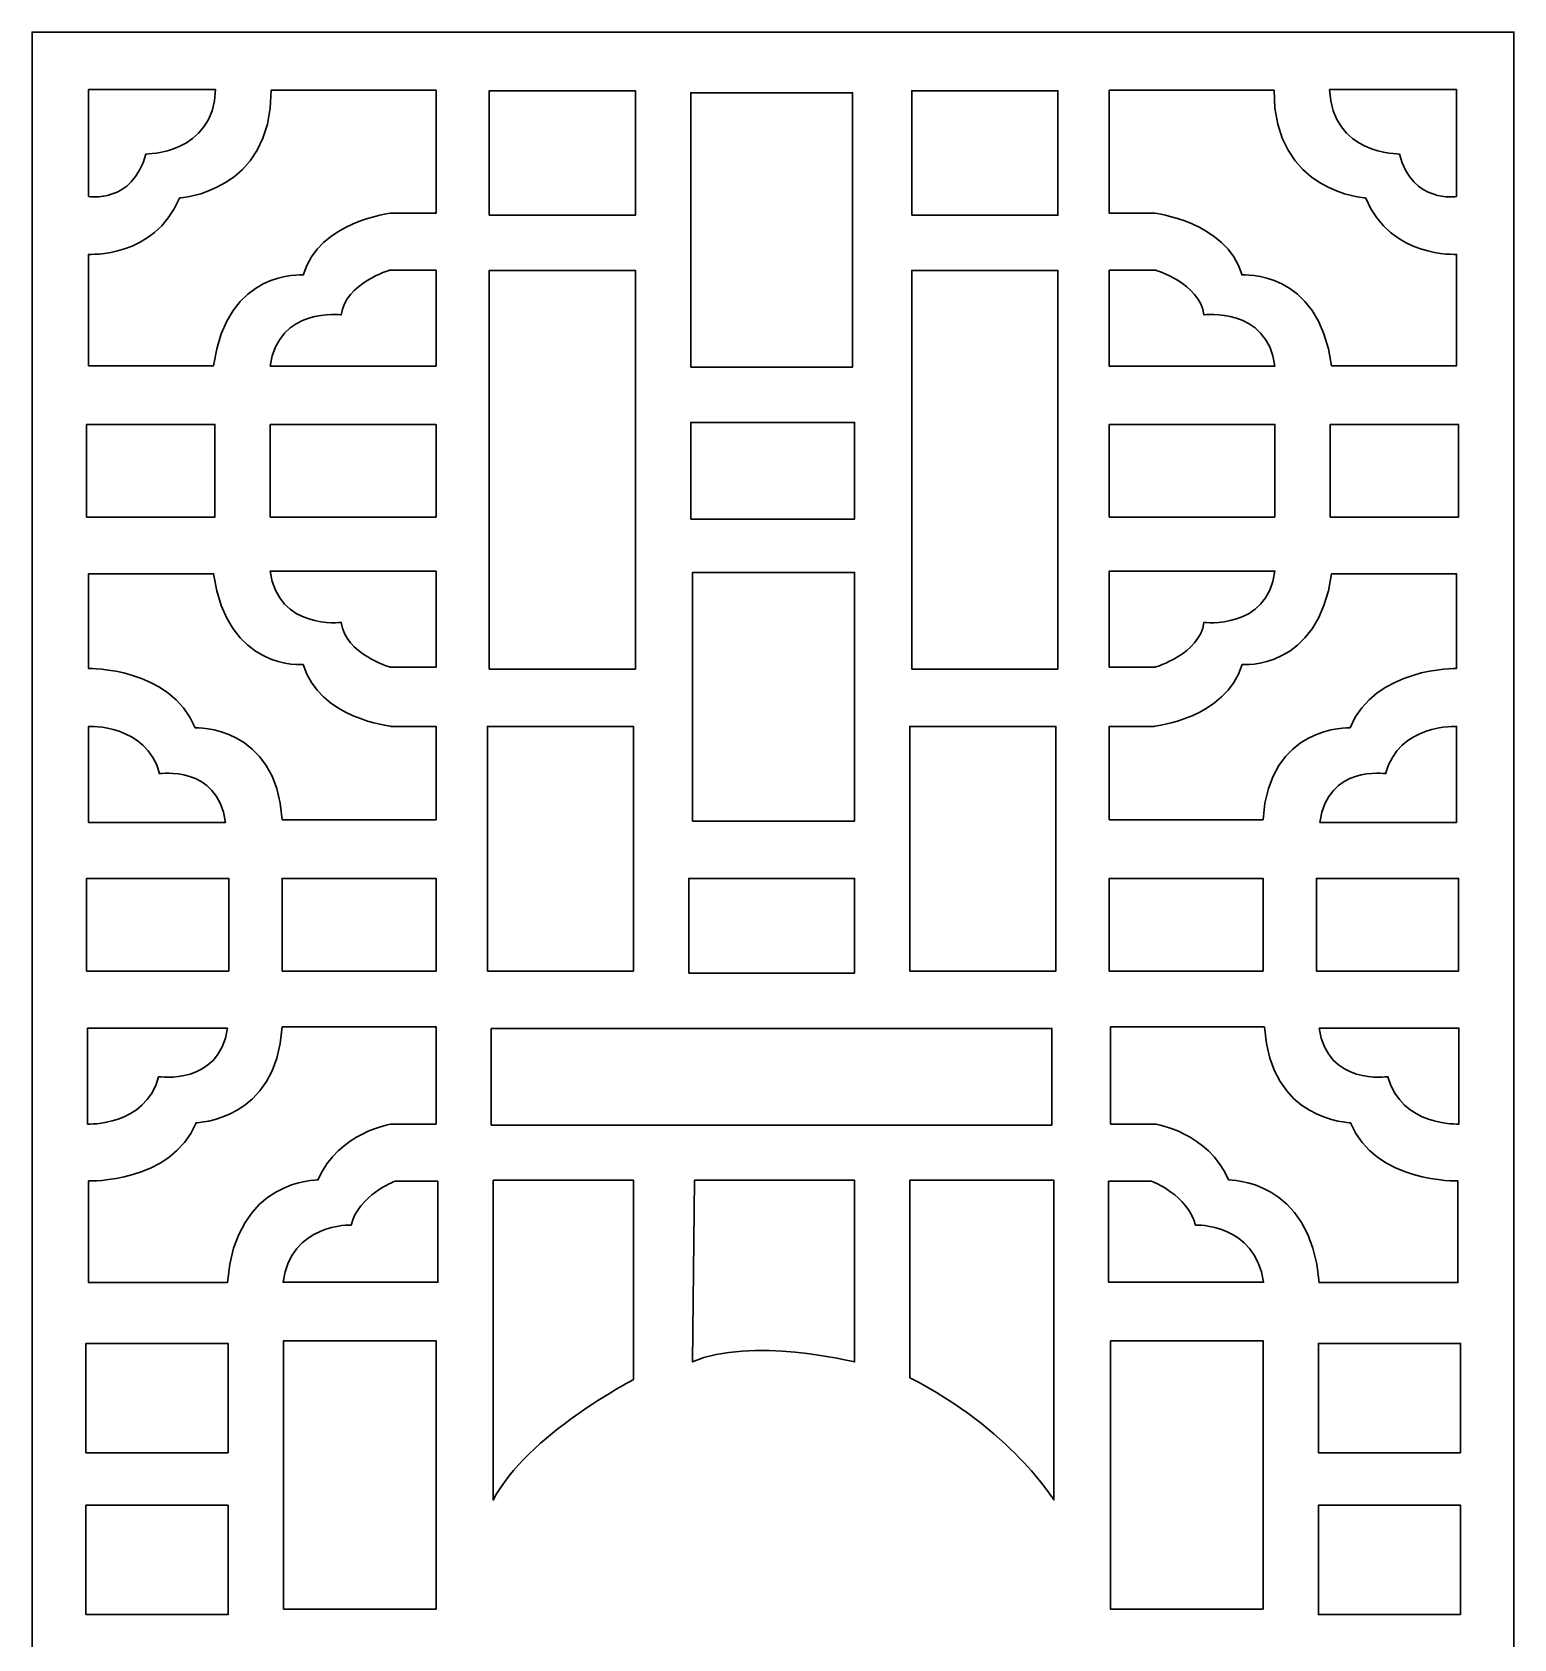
# Model space of a CAD drawing. Header units: centimetres. Extents: x 9.8 to 17.8, y -8.8 to 9.
# Drawn here: x 9.82 to 17.78, y 0.36 to 9 of the extents above; entities that cross this region are included whole.
import ezdxf

# ---------------------------------------------------------------- set-up
doc = ezdxf.new("R2010")
doc.units = ezdxf.units.CM
doc.header["$MEASUREMENT"] = 0
doc.layers.add('layer 1', color=7, linetype='Continuous')

msp = doc.modelspace()

# ---------------------------------------------------------------- linework, layer by layer
at = {"layer": 'layer 1', "color": 250, "lineweight": 30}
for points, knots in [([(9.81538, -8.84404), (9.81538, -8.84404), (9.81538, 9.00077), (9.81538, 9.00077), (9.81538, 9.00077), (9.81538, 9.00077), (17.78249, 9.00077), (17.78249, 9.00077), (17.78249, 9.00077), (17.78249, 9.00077), (17.78249, -8.84404), (17.78249, -8.84404), (17.78249, -8.84404), (17.78249, -8.84404), (9.81538, -8.84404), (9.81538, -8.84404)], [0, 0, 0, 0, 0.2, 0.2, 0.2, 0.2, 0.4, 0.4, 0.4, 0.4, 0.6, 0.6, 0.6, 0.6, 1, 1, 1, 1]), ([(10.80167, 8.69197), (10.80167, 8.69197), (10.1188, 8.69197), (10.1188, 8.69197), (10.1188, 8.69197), (10.1188, 8.69197), (10.1188, 8.11702), (10.1188, 8.11702), (10.1188, 8.11702), (10.1188, 8.11702), (10.35586, 8.07633), (10.42662, 8.34523), (10.42662, 8.34523), (10.42662, 8.34523), (10.79106, 8.34346), (10.80167, 8.69197)], [0, 0, 0, 0, 0.2, 0.2, 0.2, 0.2, 0.4, 0.4, 0.4, 0.4, 0.6, 0.6, 0.6, 0.6, 1, 1, 1, 1]), ([(11.10064, 8.68865), (11.10064, 8.68865), (11.98696, 8.68865), (11.98696, 8.68865), (11.98696, 8.68865), (11.98696, 8.68865), (11.98696, 8.02701), (11.98696, 8.02701), (11.98696, 8.02701), (11.98696, 8.02701), (11.74636, 8.02701), (11.74636, 8.02701), (11.74636, 8.02701), (11.74636, 8.02701), (11.35716, 7.98456), (11.27225, 7.69443), (11.27225, 7.69443), (11.27225, 7.69443), (10.86182, 7.7298), (10.79106, 7.20616), (10.79106, 7.20616), (10.79106, 7.20616), (10.1188, 7.20616), (10.1188, 7.20616), (10.1188, 7.20616), (10.1188, 7.20616), (10.1188, 7.80587), (10.1188, 7.80587), (10.1188, 7.80587), (10.1188, 7.80587), (10.47262, 7.78288), (10.60707, 8.1084), (10.60707, 8.1084), (10.60707, 8.1084), (11.10419, 8.1367), (11.10064, 8.68865)], [0, 0, 0, 0, 0.1, 0.1, 0.1, 0.1, 0.2, 0.2, 0.2, 0.2, 0.3, 0.3, 0.3, 0.3, 0.4, 0.4, 0.4, 0.4, 0.5, 0.5, 0.5, 0.5, 0.6, 0.6, 0.6, 0.6, 0.7, 0.7, 0.7, 0.7, 0.8, 0.8, 0.8, 0.8, 1, 1, 1, 1]), ([(12.27355, 8.0164), (12.27355, 8.0164), (12.27355, 8.68511), (12.27355, 8.68511), (12.27355, 8.68511), (12.27355, 8.68511), (13.05903, 8.68511), (13.05903, 8.68511), (13.05903, 8.68511), (13.05903, 8.68511), (13.05903, 8.0164), (13.05903, 8.0164), (13.05903, 8.0164), (13.05903, 8.0164), (12.27355, 8.0164), (12.27355, 8.0164)], [0, 0, 0, 0, 0.2, 0.2, 0.2, 0.2, 0.4, 0.4, 0.4, 0.4, 0.6, 0.6, 0.6, 0.6, 1, 1, 1, 1]), ([(13.35624, 7.19908), (13.35624, 7.19908), (13.35624, 8.6745), (13.35624, 8.6745), (13.35624, 8.6745), (13.35624, 8.6745), (14.22662, 8.6745), (14.22662, 8.6745), (14.22662, 8.6745), (14.22662, 8.6745), (14.22662, 7.19908), (14.22662, 7.19908), (14.22662, 7.19908), (14.22662, 7.19908), (13.35624, 7.19908), (13.35624, 7.19908)], [0, 0, 0, 0, 0.2, 0.2, 0.2, 0.2, 0.4, 0.4, 0.4, 0.4, 0.6, 0.6, 0.6, 0.6, 1, 1, 1, 1]), ([(14.54505, 8.0164), (14.54505, 8.0164), (14.54505, 8.68511), (14.54505, 8.68511), (14.54505, 8.68511), (14.54505, 8.68511), (15.33053, 8.68511), (15.33053, 8.68511), (15.33053, 8.68511), (15.33053, 8.68511), (15.33053, 8.0164), (15.33053, 8.0164), (15.33053, 8.0164), (15.33053, 8.0164), (14.54505, 8.0164), (14.54505, 8.0164)], [0, 0, 0, 0, 0.2, 0.2, 0.2, 0.2, 0.4, 0.4, 0.4, 0.4, 0.6, 0.6, 0.6, 0.6, 1, 1, 1, 1]), ([(16.49282, 8.68865), (16.49282, 8.68865), (15.60651, 8.68865), (15.60651, 8.68865), (15.60651, 8.68865), (15.60651, 8.68865), (15.60651, 8.02701), (15.60651, 8.02701), (15.60651, 8.02701), (15.60651, 8.02701), (15.84711, 8.02701), (15.84711, 8.02701), (15.84711, 8.02701), (15.84711, 8.02701), (16.23631, 7.98456), (16.32122, 7.69443), (16.32122, 7.69443), (16.32122, 7.69443), (16.73165, 7.7298), (16.80242, 7.20616), (16.80242, 7.20616), (16.80242, 7.20616), (17.47467, 7.20616), (17.47467, 7.20616), (17.47467, 7.20616), (17.47467, 7.20616), (17.47467, 7.80587), (17.47467, 7.80587), (17.47467, 7.80587), (17.47467, 7.80587), (17.12085, 7.78288), (16.9864, 8.1084), (16.9864, 8.1084), (16.9864, 8.1084), (16.48929, 8.1367), (16.49282, 8.68865)], [0, 0, 0, 0, 0.1, 0.1, 0.1, 0.1, 0.2, 0.2, 0.2, 0.2, 0.3, 0.3, 0.3, 0.3, 0.4, 0.4, 0.4, 0.4, 0.5, 0.5, 0.5, 0.5, 0.6, 0.6, 0.6, 0.6, 0.7, 0.7, 0.7, 0.7, 0.8, 0.8, 0.8, 0.8, 1, 1, 1, 1]), ([(16.7918, 8.69197), (16.7918, 8.69197), (17.47467, 8.69197), (17.47467, 8.69197), (17.47467, 8.69197), (17.47467, 8.69197), (17.47467, 8.11702), (17.47467, 8.11702), (17.47467, 8.11702), (17.47467, 8.11702), (17.23761, 8.07633), (17.16685, 8.34523), (17.16685, 8.34523), (17.16685, 8.34523), (16.80242, 8.34346), (16.7918, 8.69197)], [0, 0, 0, 0, 0.2, 0.2, 0.2, 0.2, 0.4, 0.4, 0.4, 0.4, 0.6, 0.6, 0.6, 0.6, 1, 1, 1, 1]), ([(11.98696, 7.72118), (11.98696, 7.72118), (11.73929, 7.72118), (11.73929, 7.72118), (11.73929, 7.72118), (11.73929, 7.72118), (11.49869, 7.65042), (11.47746, 7.48059), (11.47746, 7.48059), (11.47746, 7.48059), (11.1378, 7.52304), (11.09534, 7.2046), (11.09534, 7.2046), (11.09534, 7.2046), (11.98696, 7.2046), (11.98696, 7.2046), (11.98696, 7.2046), (11.98696, 7.2046), (11.98696, 7.72118), (11.98696, 7.72118)], [0, 0, 0, 0, 0.1666667, 0.1666667, 0.1666667, 0.1666667, 0.3333333, 0.3333333, 0.3333333, 0.3333333, 0.5, 0.5, 0.5, 0.5, 0.6666667, 0.6666667, 0.6666667, 0.6666667, 1, 1, 1, 1]), ([(12.27355, 5.57505), (12.27355, 5.57505), (12.27355, 7.71919), (12.27355, 7.71919), (12.27355, 7.71919), (12.27355, 7.71919), (13.05903, 7.71919), (13.05903, 7.71919), (13.05903, 7.71919), (13.05903, 7.71919), (13.05903, 5.57505), (13.05903, 5.57505), (13.05903, 5.57505), (13.05903, 5.57505), (12.27355, 5.57505), (12.27355, 5.57505)], [0, 0, 0, 0, 0.2, 0.2, 0.2, 0.2, 0.4, 0.4, 0.4, 0.4, 0.6, 0.6, 0.6, 0.6, 1, 1, 1, 1]), ([(14.54505, 5.57505), (14.54505, 5.57505), (14.54505, 7.71919), (14.54505, 7.71919), (14.54505, 7.71919), (14.54505, 7.71919), (15.33053, 7.71919), (15.33053, 7.71919), (15.33053, 7.71919), (15.33053, 7.71919), (15.33053, 5.57505), (15.33053, 5.57505), (15.33053, 5.57505), (15.33053, 5.57505), (14.54505, 5.57505), (14.54505, 5.57505)], [0, 0, 0, 0, 0.2, 0.2, 0.2, 0.2, 0.4, 0.4, 0.4, 0.4, 0.6, 0.6, 0.6, 0.6, 1, 1, 1, 1]), ([(15.60651, 7.72118), (15.60651, 7.72118), (15.85419, 7.72118), (15.85419, 7.72118), (15.85419, 7.72118), (15.85419, 7.72118), (16.09478, 7.65042), (16.11601, 7.48059), (16.11601, 7.48059), (16.11601, 7.48059), (16.45567, 7.52304), (16.49813, 7.2046), (16.49813, 7.2046), (16.49813, 7.2046), (15.60651, 7.2046), (15.60651, 7.2046), (15.60651, 7.2046), (15.60651, 7.2046), (15.60651, 7.72118), (15.60651, 7.72118)], [0, 0, 0, 0, 0.1666667, 0.1666667, 0.1666667, 0.1666667, 0.3333333, 0.3333333, 0.3333333, 0.3333333, 0.5, 0.5, 0.5, 0.5, 0.6666667, 0.6666667, 0.6666667, 0.6666667, 1, 1, 1, 1]), ([(10.10819, 6.39237), (10.10819, 6.39237), (10.10819, 6.89126), (10.10819, 6.89126), (10.10819, 6.89126), (10.10819, 6.89126), (10.79813, 6.89126), (10.79813, 6.89126), (10.79813, 6.89126), (10.79813, 6.89126), (10.79813, 6.39237), (10.79813, 6.39237), (10.79813, 6.39237), (10.79813, 6.39237), (10.10819, 6.39237), (10.10819, 6.39237)], [0, 0, 0, 0, 0.2, 0.2, 0.2, 0.2, 0.4, 0.4, 0.4, 0.4, 0.6, 0.6, 0.6, 0.6, 1, 1, 1, 1]), ([(11.09534, 6.39237), (11.09534, 6.39237), (11.09534, 6.89126), (11.09534, 6.89126), (11.09534, 6.89126), (11.09534, 6.89126), (11.98696, 6.89126), (11.98696, 6.89126), (11.98696, 6.89126), (11.98696, 6.89126), (11.98696, 6.39237), (11.98696, 6.39237), (11.98696, 6.39237), (11.98696, 6.39237), (11.09534, 6.39237), (11.09534, 6.39237)], [0, 0, 0, 0, 0.2, 0.2, 0.2, 0.2, 0.4, 0.4, 0.4, 0.4, 0.6, 0.6, 0.6, 0.6, 1, 1, 1, 1]), ([(13.35624, 6.38176), (13.35624, 6.38176), (13.35624, 6.90187), (13.35624, 6.90187), (13.35624, 6.90187), (13.35624, 6.90187), (14.23724, 6.90187), (14.23724, 6.90187), (14.23724, 6.90187), (14.23724, 6.90187), (14.23724, 6.38176), (14.23724, 6.38176), (14.23724, 6.38176), (14.23724, 6.38176), (13.35624, 6.38176), (13.35624, 6.38176)], [0, 0, 0, 0, 0.2, 0.2, 0.2, 0.2, 0.4, 0.4, 0.4, 0.4, 0.6, 0.6, 0.6, 0.6, 1, 1, 1, 1]), ([(16.49813, 6.39237), (16.49813, 6.39237), (16.49813, 6.89126), (16.49813, 6.89126), (16.49813, 6.89126), (16.49813, 6.89126), (15.60651, 6.89126), (15.60651, 6.89126), (15.60651, 6.89126), (15.60651, 6.89126), (15.60651, 6.39237), (15.60651, 6.39237), (15.60651, 6.39237), (15.60651, 6.39237), (16.49813, 6.39237), (16.49813, 6.39237)], [0, 0, 0, 0, 0.2, 0.2, 0.2, 0.2, 0.4, 0.4, 0.4, 0.4, 0.6, 0.6, 0.6, 0.6, 1, 1, 1, 1]), ([(17.48529, 6.39237), (17.48529, 6.39237), (17.48529, 6.89126), (17.48529, 6.89126), (17.48529, 6.89126), (17.48529, 6.89126), (16.79534, 6.89126), (16.79534, 6.89126), (16.79534, 6.89126), (16.79534, 6.89126), (16.79534, 6.39237), (16.79534, 6.39237), (16.79534, 6.39237), (16.79534, 6.39237), (17.48529, 6.39237), (17.48529, 6.39237)], [0, 0, 0, 0, 0.2, 0.2, 0.2, 0.2, 0.4, 0.4, 0.4, 0.4, 0.6, 0.6, 0.6, 0.6, 1, 1, 1, 1]), ([(11.15903, 4.76481), (11.15903, 4.76481), (11.98696, 4.76481), (11.98696, 4.76481), (11.98696, 4.76481), (11.98696, 4.76481), (11.98696, 5.26723), (11.98696, 5.26723), (11.98696, 5.26723), (11.98696, 5.26723), (11.74636, 5.26723), (11.74636, 5.26723), (11.74636, 5.26723), (11.74636, 5.26723), (11.35716, 5.30969), (11.27225, 5.59982), (11.27225, 5.59982), (11.27225, 5.59982), (10.86182, 5.56444), (10.79106, 6.08809), (10.79106, 6.08809), (10.79106, 6.08809), (10.1188, 6.08809), (10.1188, 6.08809), (10.1188, 6.08809), (10.1188, 6.08809), (10.1188, 5.57859), (10.1188, 5.57859), (10.1188, 5.57859), (10.1188, 5.57859), (10.55754, 5.58567), (10.69199, 5.26015), (10.69199, 5.26015), (10.69199, 5.26015), (11.13072, 5.27431), (11.15903, 4.76481)], [0, 0, 0, 0, 0.1, 0.1, 0.1, 0.1, 0.2, 0.2, 0.2, 0.2, 0.3, 0.3, 0.3, 0.3, 0.4, 0.4, 0.4, 0.4, 0.5, 0.5, 0.5, 0.5, 0.6, 0.6, 0.6, 0.6, 0.7, 0.7, 0.7, 0.7, 0.8, 0.8, 0.8, 0.8, 1, 1, 1, 1]), ([(11.98696, 5.58567), (11.98696, 5.58567), (11.73929, 5.58567), (11.73929, 5.58567), (11.73929, 5.58567), (11.73929, 5.58567), (11.49869, 5.65643), (11.47746, 5.82626), (11.47746, 5.82626), (11.47746, 5.82626), (11.1378, 5.78381), (11.09534, 6.10224), (11.09534, 6.10224), (11.09534, 6.10224), (11.98696, 6.10224), (11.98696, 6.10224), (11.98696, 6.10224), (11.98696, 6.10224), (11.98696, 5.58567), (11.98696, 5.58567)], [0, 0, 0, 0, 0.1666667, 0.1666667, 0.1666667, 0.1666667, 0.3333333, 0.3333333, 0.3333333, 0.3333333, 0.5, 0.5, 0.5, 0.5, 0.6666667, 0.6666667, 0.6666667, 0.6666667, 1, 1, 1, 1]), ([(13.36685, 4.75773), (13.36685, 4.75773), (13.36685, 6.09516), (13.36685, 6.09516), (13.36685, 6.09516), (13.36685, 6.09516), (14.23724, 6.09516), (14.23724, 6.09516), (14.23724, 6.09516), (14.23724, 6.09516), (14.23724, 4.75773), (14.23724, 4.75773), (14.23724, 4.75773), (14.23724, 4.75773), (13.36685, 4.75773), (13.36685, 4.75773)], [0, 0, 0, 0, 0.2, 0.2, 0.2, 0.2, 0.4, 0.4, 0.4, 0.4, 0.6, 0.6, 0.6, 0.6, 1, 1, 1, 1]), ([(15.60651, 5.58567), (15.60651, 5.58567), (15.85419, 5.58567), (15.85419, 5.58567), (15.85419, 5.58567), (15.85419, 5.58567), (16.09478, 5.65643), (16.11601, 5.82626), (16.11601, 5.82626), (16.11601, 5.82626), (16.45567, 5.78381), (16.49813, 6.10224), (16.49813, 6.10224), (16.49813, 6.10224), (15.60651, 6.10224), (15.60651, 6.10224), (15.60651, 6.10224), (15.60651, 6.10224), (15.60651, 5.58567), (15.60651, 5.58567)], [0, 0, 0, 0, 0.1666667, 0.1666667, 0.1666667, 0.1666667, 0.3333333, 0.3333333, 0.3333333, 0.3333333, 0.5, 0.5, 0.5, 0.5, 0.6666667, 0.6666667, 0.6666667, 0.6666667, 1, 1, 1, 1]), ([(16.43445, 4.76481), (16.43445, 4.76481), (15.60651, 4.76481), (15.60651, 4.76481), (15.60651, 4.76481), (15.60651, 4.76481), (15.60651, 5.26723), (15.60651, 5.26723), (15.60651, 5.26723), (15.60651, 5.26723), (15.84711, 5.26723), (15.84711, 5.26723), (15.84711, 5.26723), (15.84711, 5.26723), (16.23631, 5.30969), (16.32122, 5.59982), (16.32122, 5.59982), (16.32122, 5.59982), (16.73165, 5.56444), (16.80242, 6.08809), (16.80242, 6.08809), (16.80242, 6.08809), (17.47467, 6.08809), (17.47467, 6.08809), (17.47467, 6.08809), (17.47467, 6.08809), (17.47467, 5.57859), (17.47467, 5.57859), (17.47467, 5.57859), (17.47467, 5.57859), (17.03594, 5.58567), (16.90149, 5.26015), (16.90149, 5.26015), (16.90149, 5.26015), (16.46275, 5.27431), (16.43445, 4.76481)], [0, 0, 0, 0, 0.1, 0.1, 0.1, 0.1, 0.2, 0.2, 0.2, 0.2, 0.3, 0.3, 0.3, 0.3, 0.4, 0.4, 0.4, 0.4, 0.5, 0.5, 0.5, 0.5, 0.6, 0.6, 0.6, 0.6, 0.7, 0.7, 0.7, 0.7, 0.8, 0.8, 0.8, 0.8, 1, 1, 1, 1]), ([(10.85474, 4.75066), (10.85474, 4.75066), (10.1188, 4.75066), (10.1188, 4.75066), (10.1188, 4.75066), (10.1188, 4.75066), (10.1188, 5.26723), (10.1188, 5.26723), (10.1188, 5.26723), (10.1188, 5.26723), (10.43016, 5.28138), (10.50093, 5.01248), (10.50093, 5.01248), (10.50093, 5.01248), (10.81229, 5.06201), (10.85474, 4.75066)], [0, 0, 0, 0, 0.2, 0.2, 0.2, 0.2, 0.4, 0.4, 0.4, 0.4, 0.6, 0.6, 0.6, 0.6, 1, 1, 1, 1]), ([(16.73873, 4.75066), (16.73873, 4.75066), (17.47467, 4.75066), (17.47467, 4.75066), (17.47467, 4.75066), (17.47467, 4.75066), (17.47467, 5.26723), (17.47467, 5.26723), (17.47467, 5.26723), (17.47467, 5.26723), (17.16331, 5.28138), (17.09255, 5.01248), (17.09255, 5.01248), (17.09255, 5.01248), (16.78119, 5.06201), (16.73873, 4.75066)], [0, 0, 0, 0, 0.2, 0.2, 0.2, 0.2, 0.4, 0.4, 0.4, 0.4, 0.6, 0.6, 0.6, 0.6, 1, 1, 1, 1]), ([(12.26294, 3.95103), (12.26294, 3.95103), (12.26294, 5.26723), (12.26294, 5.26723), (12.26294, 5.26723), (12.26294, 5.26723), (13.04841, 5.26723), (13.04841, 5.26723), (13.04841, 5.26723), (13.04841, 5.26723), (13.04841, 3.95103), (13.04841, 3.95103), (13.04841, 3.95103), (13.04841, 3.95103), (12.26294, 3.95103), (12.26294, 3.95103)], [0, 0, 0, 0, 0.2, 0.2, 0.2, 0.2, 0.4, 0.4, 0.4, 0.4, 0.6, 0.6, 0.6, 0.6, 1, 1, 1, 1]), ([(14.53445, 3.95103), (14.53445, 3.95103), (14.53445, 5.26723), (14.53445, 5.26723), (14.53445, 5.26723), (14.53445, 5.26723), (15.31992, 5.26723), (15.31992, 5.26723), (15.31992, 5.26723), (15.31992, 5.26723), (15.31992, 3.95103), (15.31992, 3.95103), (15.31992, 3.95103), (15.31992, 3.95103), (14.53445, 3.95103), (14.53445, 3.95103)], [0, 0, 0, 0, 0.2, 0.2, 0.2, 0.2, 0.4, 0.4, 0.4, 0.4, 0.6, 0.6, 0.6, 0.6, 1, 1, 1, 1]), ([(10.10819, 3.95103), (10.10819, 3.95103), (10.10819, 4.44991), (10.10819, 4.44991), (10.10819, 4.44991), (10.10819, 4.44991), (10.87243, 4.44991), (10.87243, 4.44991), (10.87243, 4.44991), (10.87243, 4.44991), (10.87243, 3.95103), (10.87243, 3.95103), (10.87243, 3.95103), (10.87243, 3.95103), (10.10819, 3.95103), (10.10819, 3.95103)], [0, 0, 0, 0, 0.2, 0.2, 0.2, 0.2, 0.4, 0.4, 0.4, 0.4, 0.6, 0.6, 0.6, 0.6, 1, 1, 1, 1]), ([(11.15903, 3.95103), (11.15903, 3.95103), (11.15903, 4.44991), (11.15903, 4.44991), (11.15903, 4.44991), (11.15903, 4.44991), (11.98696, 4.44991), (11.98696, 4.44991), (11.98696, 4.44991), (11.98696, 4.44991), (11.98696, 3.95103), (11.98696, 3.95103), (11.98696, 3.95103), (11.98696, 3.95103), (11.15903, 3.95103), (11.15903, 3.95103)], [0, 0, 0, 0, 0.2, 0.2, 0.2, 0.2, 0.4, 0.4, 0.4, 0.4, 0.6, 0.6, 0.6, 0.6, 1, 1, 1, 1]), ([(13.34562, 3.94041), (13.34562, 3.94041), (13.34562, 4.44991), (13.34562, 4.44991), (13.34562, 4.44991), (13.34562, 4.44991), (14.23724, 4.44991), (14.23724, 4.44991), (14.23724, 4.44991), (14.23724, 4.44991), (14.23724, 3.94041), (14.23724, 3.94041), (14.23724, 3.94041), (14.23724, 3.94041), (13.34562, 3.94041), (13.34562, 3.94041)], [0, 0, 0, 0, 0.2, 0.2, 0.2, 0.2, 0.4, 0.4, 0.4, 0.4, 0.6, 0.6, 0.6, 0.6, 1, 1, 1, 1]), ([(16.43445, 3.95103), (16.43445, 3.95103), (16.43445, 4.44991), (16.43445, 4.44991), (16.43445, 4.44991), (16.43445, 4.44991), (15.60651, 4.44991), (15.60651, 4.44991), (15.60651, 4.44991), (15.60651, 4.44991), (15.60651, 3.95103), (15.60651, 3.95103), (15.60651, 3.95103), (15.60651, 3.95103), (16.43445, 3.95103), (16.43445, 3.95103)], [0, 0, 0, 0, 0.2, 0.2, 0.2, 0.2, 0.4, 0.4, 0.4, 0.4, 0.6, 0.6, 0.6, 0.6, 1, 1, 1, 1]), ([(17.48529, 3.95103), (17.48529, 3.95103), (17.48529, 4.44991), (17.48529, 4.44991), (17.48529, 4.44991), (17.48529, 4.44991), (16.72104, 4.44991), (16.72104, 4.44991), (16.72104, 4.44991), (16.72104, 4.44991), (16.72104, 3.95103), (16.72104, 3.95103), (16.72104, 3.95103), (16.72104, 3.95103), (17.48529, 3.95103), (17.48529, 3.95103)], [0, 0, 0, 0, 0.2, 0.2, 0.2, 0.2, 0.4, 0.4, 0.4, 0.4, 0.6, 0.6, 0.6, 0.6, 1, 1, 1, 1]), ([(10.86536, 3.64498), (10.86536, 3.64498), (10.11349, 3.64498), (10.11349, 3.64498), (10.11349, 3.64498), (10.11349, 3.64498), (10.11349, 3.1284), (10.11349, 3.1284), (10.11349, 3.1284), (10.11349, 3.1284), (10.42486, 3.11424), (10.49562, 3.38315), (10.49562, 3.38315), (10.49562, 3.38315), (10.8229, 3.33361), (10.86536, 3.64498)], [0, 0, 0, 0, 0.2, 0.2, 0.2, 0.2, 0.4, 0.4, 0.4, 0.4, 0.6, 0.6, 0.6, 0.6, 1, 1, 1, 1]), ([(11.15903, 3.65205), (11.15903, 3.65205), (11.98696, 3.65205), (11.98696, 3.65205), (11.98696, 3.65205), (11.98696, 3.65205), (11.98696, 3.1284), (11.98696, 3.1284), (11.98696, 3.1284), (11.98696, 3.1284), (11.74636, 3.1284), (11.74636, 3.1284), (11.74636, 3.1284), (11.74636, 3.1284), (11.46331, 3.08594), (11.35186, 2.82765), (11.35186, 2.82765), (11.35186, 2.82765), (10.90958, 2.8365), (10.86536, 2.2757), (10.86536, 2.2757), (10.86536, 2.2757), (10.1188, 2.2757), (10.1188, 2.2757), (10.1188, 2.2757), (10.1188, 2.2757), (10.1188, 2.82235), (10.1188, 2.82235), (10.1188, 2.82235), (10.1188, 2.82235), (10.56284, 2.80997), (10.69729, 3.13548), (10.69729, 3.13548), (10.69729, 3.13548), (11.13072, 3.14255), (11.15903, 3.65205)], [0, 0, 0, 0, 0.1, 0.1, 0.1, 0.1, 0.2, 0.2, 0.2, 0.2, 0.3, 0.3, 0.3, 0.3, 0.4, 0.4, 0.4, 0.4, 0.5, 0.5, 0.5, 0.5, 0.6, 0.6, 0.6, 0.6, 0.7, 0.7, 0.7, 0.7, 0.8, 0.8, 0.8, 0.8, 1, 1, 1, 1]), ([(12.28417, 3.64321), (12.28417, 3.64321), (12.28417, 3.12309), (12.28417, 3.12309), (12.28417, 3.12309), (12.28417, 3.12309), (15.29869, 3.12309), (15.29869, 3.12309), (15.29869, 3.12309), (15.29869, 3.12309), (15.29869, 3.64321), (15.29869, 3.64321), (15.29869, 3.64321), (15.29869, 3.64321), (12.28417, 3.64321), (12.28417, 3.64321)], [0, 0, 0, 0, 0.2, 0.2, 0.2, 0.2, 0.4, 0.4, 0.4, 0.4, 0.6, 0.6, 0.6, 0.6, 1, 1, 1, 1]), ([(16.44174, 3.65205), (16.44174, 3.65205), (15.61381, 3.65205), (15.61381, 3.65205), (15.61381, 3.65205), (15.61381, 3.65205), (15.61381, 3.1284), (15.61381, 3.1284), (15.61381, 3.1284), (15.61381, 3.1284), (15.8544, 3.1284), (15.8544, 3.1284), (15.8544, 3.1284), (15.8544, 3.1284), (16.13746, 3.08594), (16.24892, 2.82765), (16.24892, 2.82765), (16.24892, 2.82765), (16.69118, 2.8365), (16.73541, 2.2757), (16.73541, 2.2757), (16.73541, 2.2757), (17.48197, 2.2757), (17.48197, 2.2757), (17.48197, 2.2757), (17.48197, 2.2757), (17.48197, 2.82235), (17.48197, 2.82235), (17.48197, 2.82235), (17.48197, 2.82235), (17.03793, 2.80997), (16.90348, 3.13548), (16.90348, 3.13548), (16.90348, 3.13548), (16.47005, 3.14255), (16.44174, 3.65205)], [0, 0, 0, 0, 0.1, 0.1, 0.1, 0.1, 0.2, 0.2, 0.2, 0.2, 0.3, 0.3, 0.3, 0.3, 0.4, 0.4, 0.4, 0.4, 0.5, 0.5, 0.5, 0.5, 0.6, 0.6, 0.6, 0.6, 0.7, 0.7, 0.7, 0.7, 0.8, 0.8, 0.8, 0.8, 1, 1, 1, 1]), ([(16.73541, 3.64498), (16.73541, 3.64498), (17.48728, 3.64498), (17.48728, 3.64498), (17.48728, 3.64498), (17.48728, 3.64498), (17.48728, 3.1284), (17.48728, 3.1284), (17.48728, 3.1284), (17.48728, 3.1284), (17.17592, 3.11424), (17.10515, 3.38315), (17.10515, 3.38315), (17.10515, 3.38315), (16.77787, 3.33361), (16.73541, 3.64498)], [0, 0, 0, 0, 0.2, 0.2, 0.2, 0.2, 0.4, 0.4, 0.4, 0.4, 0.6, 0.6, 0.6, 0.6, 1, 1, 1, 1]), ([(11.99757, 2.82058), (11.99757, 2.82058), (11.76583, 2.82058), (11.76583, 2.82058), (11.76583, 2.82058), (11.76583, 2.82058), (11.56769, 2.74451), (11.53054, 2.58529), (11.53054, 2.58529), (11.53054, 2.58529), (11.20679, 2.5959), (11.16433, 2.27747), (11.16433, 2.27747), (11.16433, 2.27747), (11.99757, 2.27747), (11.99757, 2.27747), (11.99757, 2.27747), (11.99757, 2.27747), (11.99757, 2.82058), (11.99757, 2.82058)], [0, 0, 0, 0, 0.1666667, 0.1666667, 0.1666667, 0.1666667, 0.3333333, 0.3333333, 0.3333333, 0.3333333, 0.5, 0.5, 0.5, 0.5, 0.6666667, 0.6666667, 0.6666667, 0.6666667, 1, 1, 1, 1]), ([(12.29478, 2.82589), (12.29478, 2.82589), (13.04841, 2.82589), (13.04841, 2.82589), (13.04841, 2.82589), (13.04841, 2.82589), (13.04841, 1.75382), (13.04841, 1.75382), (13.04841, 1.75382), (13.04841, 1.75382), (12.47523, 1.45661), (12.29478, 1.10633), (12.29478, 1.10633), (12.29478, 1.10633), (12.29478, 2.82589), (12.29478, 2.82589)], [0, 0, 0, 0, 0.2, 0.2, 0.2, 0.2, 0.4, 0.4, 0.4, 0.4, 0.6, 0.6, 0.6, 0.6, 1, 1, 1, 1]), ([(13.37747, 2.82589), (13.37747, 2.82589), (14.23724, 2.82589), (14.23724, 2.82589), (14.23724, 2.82589), (14.23724, 2.82589), (14.23724, 1.84935), (14.23724, 1.84935), (14.23724, 1.84935), (14.23724, 1.84935), (13.67467, 1.98733), (13.36685, 1.84935), (13.36685, 1.84935), (13.36685, 1.84935), (13.37747, 2.82589), (13.37747, 2.82589)], [0, 0, 0, 0, 0.2, 0.2, 0.2, 0.2, 0.4, 0.4, 0.4, 0.4, 0.6, 0.6, 0.6, 0.6, 1, 1, 1, 1]), ([(14.53445, 2.82589), (14.53445, 2.82589), (15.3093, 2.82589), (15.3093, 2.82589), (15.3093, 2.82589), (15.3093, 2.82589), (15.3093, 1.10633), (15.3093, 1.10633), (15.3093, 1.10633), (15.3093, 1.10633), (15.07578, 1.48846), (14.53445, 1.76443), (14.53445, 1.76443), (14.53445, 1.76443), (14.53445, 2.82589), (14.53445, 2.82589)], [0, 0, 0, 0, 0.2, 0.2, 0.2, 0.2, 0.4, 0.4, 0.4, 0.4, 0.6, 0.6, 0.6, 0.6, 1, 1, 1, 1]), ([(15.60319, 2.82058), (15.60319, 2.82058), (15.83495, 2.82058), (15.83495, 2.82058), (15.83495, 2.82058), (15.83495, 2.82058), (16.03308, 2.74451), (16.07023, 2.58529), (16.07023, 2.58529), (16.07023, 2.58529), (16.39398, 2.5959), (16.43644, 2.27747), (16.43644, 2.27747), (16.43644, 2.27747), (15.60319, 2.27747), (15.60319, 2.27747), (15.60319, 2.27747), (15.60319, 2.27747), (15.60319, 2.82058), (15.60319, 2.82058)], [0, 0, 0, 0, 0.1666667, 0.1666667, 0.1666667, 0.1666667, 0.3333333, 0.3333333, 0.3333333, 0.3333333, 0.5, 0.5, 0.5, 0.5, 0.6666667, 0.6666667, 0.6666667, 0.6666667, 1, 1, 1, 1]), ([(10.10465, 1.36108), (10.10465, 1.36108), (10.10465, 1.94842), (10.10465, 1.94842), (10.10465, 1.94842), (10.10465, 1.94842), (10.86889, 1.94842), (10.86889, 1.94842), (10.86889, 1.94842), (10.86889, 1.94842), (10.86889, 1.36108), (10.86889, 1.36108), (10.86889, 1.36108), (10.86889, 1.36108), (10.10465, 1.36108), (10.10465, 1.36108)], [0, 0, 0, 0, 0.2, 0.2, 0.2, 0.2, 0.4, 0.4, 0.4, 0.4, 0.6, 0.6, 0.6, 0.6, 1, 1, 1, 1]), ([(11.1661, 0.51899), (11.1661, 0.51899), (11.1661, 1.96257), (11.1661, 1.96257), (11.1661, 1.96257), (11.1661, 1.96257), (11.98696, 1.96257), (11.98696, 1.96257), (11.98696, 1.96257), (11.98696, 1.96257), (11.98696, 0.51899), (11.98696, 0.51899), (11.98696, 0.51899), (11.98696, 0.51899), (11.1661, 0.51899), (11.1661, 0.51899)], [0, 0, 0, 0, 0.2, 0.2, 0.2, 0.2, 0.4, 0.4, 0.4, 0.4, 0.6, 0.6, 0.6, 0.6, 1, 1, 1, 1]), ([(16.43467, 0.51899), (16.43467, 0.51899), (16.43467, 1.96257), (16.43467, 1.96257), (16.43467, 1.96257), (16.43467, 1.96257), (15.61381, 1.96257), (15.61381, 1.96257), (15.61381, 1.96257), (15.61381, 1.96257), (15.61381, 0.51899), (15.61381, 0.51899), (15.61381, 0.51899), (15.61381, 0.51899), (16.43467, 0.51899), (16.43467, 0.51899)], [0, 0, 0, 0, 0.2, 0.2, 0.2, 0.2, 0.4, 0.4, 0.4, 0.4, 0.6, 0.6, 0.6, 0.6, 1, 1, 1, 1]), ([(17.49612, 1.36108), (17.49612, 1.36108), (17.49612, 1.94842), (17.49612, 1.94842), (17.49612, 1.94842), (17.49612, 1.94842), (16.73188, 1.94842), (16.73188, 1.94842), (16.73188, 1.94842), (16.73188, 1.94842), (16.73188, 1.36108), (16.73188, 1.36108), (16.73188, 1.36108), (16.73188, 1.36108), (17.49612, 1.36108), (17.49612, 1.36108)], [0, 0, 0, 0, 0.2, 0.2, 0.2, 0.2, 0.4, 0.4, 0.4, 0.4, 0.6, 0.6, 0.6, 0.6, 1, 1, 1, 1]), ([(10.10465, 0.49069), (10.10465, 0.49069), (10.10465, 1.07802), (10.10465, 1.07802), (10.10465, 1.07802), (10.10465, 1.07802), (10.86889, 1.07802), (10.86889, 1.07802), (10.86889, 1.07802), (10.86889, 1.07802), (10.86889, 0.49069), (10.86889, 0.49069), (10.86889, 0.49069), (10.86889, 0.49069), (10.10465, 0.49069), (10.10465, 0.49069)], [0, 0, 0, 0, 0.2, 0.2, 0.2, 0.2, 0.4, 0.4, 0.4, 0.4, 0.6, 0.6, 0.6, 0.6, 1, 1, 1, 1]), ([(17.49612, 0.49069), (17.49612, 0.49069), (17.49612, 1.07802), (17.49612, 1.07802), (17.49612, 1.07802), (17.49612, 1.07802), (16.73188, 1.07802), (16.73188, 1.07802), (16.73188, 1.07802), (16.73188, 1.07802), (16.73188, 0.49069), (16.73188, 0.49069), (16.73188, 0.49069), (16.73188, 0.49069), (17.49612, 0.49069), (17.49612, 0.49069)], [0, 0, 0, 0, 0.2, 0.2, 0.2, 0.2, 0.4, 0.4, 0.4, 0.4, 0.6, 0.6, 0.6, 0.6, 1, 1, 1, 1])]:
    msp.add_open_spline(points, degree=3, knots=knots, dxfattribs=at)

doc.saveas('drawing.dxf')
